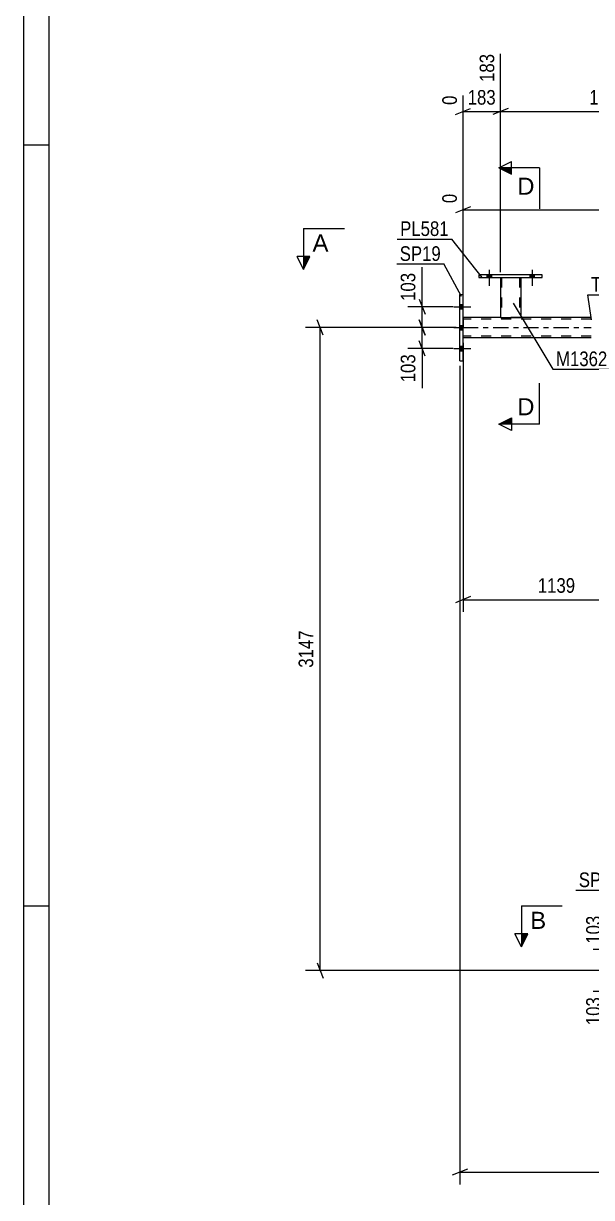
# Model space of a CAD drawing. Header units: millimetres. Extents: x -86 to 755, y -411 to 183.
# Drawn here: x -86.1 to 25.2, y -170.3 to 59.5 of the extents above; entities that cross this region are included whole.
import ezdxf

# ---------------------------------------------------------------- set-up
doc = ezdxf.new("R2010")
doc.units = ezdxf.units.MM
doc.linetypes.add('DXK_LINE_DOT2', pattern=[3.9198, 1.9599, -1.9599])
doc.linetypes.add('DXK_LINE_DOT3', pattern=[5.9187, 2.979, -0.9799, 0.9799, -0.9799])
doc.styles.add('Arial', font='arial.ttf', dxfattribs={"height": 0.2})
doc.styles.add('Arial Narrow', font='ARIALN.TTF', dxfattribs={"height": 0.2})

# ---------------------------------------------------------------- blocks, each defined once
blk = doc.blocks.new('Unknown-814409269-1133')
at = {"color": 5, "linetype": 'Continuous'}
for p, q in [((-86.11, 182.74), (-86.11, -411.26)), ((-81.11, 177.74), (-81.11, -406.26)), ((-81.11, 35.74), (-86.11, 35.74)), ((-81.11, -113.26), (-86.11, -113.26))]:
    blk.add_line(p, q, dxfattribs=at)
blk = doc.blocks.new('Bolt-814409269-4069 - 3545')
at = {"linetype": 'Continuous'}
for points in [[(4.69, 9.84), (5.57, 9.84), (5.57, 10.32), (4.69, 10.32)], [(13.09, 9.84), (13.97, 9.84), (13.97, 10.32), (13.09, 10.32)]]:
    blk.add_hatch(color=1, dxfattribs=at).paths.add_polyline_path(points)
at = {"color": 1, "linetype": 'Continuous'}
for p, q in [((4.69, 10.32), (4.69, 9.84)), ((5.13, 11.32), (5.13, 8.2)), ((5.57, 10.32), (5.57, 9.84)), ((13.09, 10.32), (13.09, 9.84)), ((13.53, 11.32), (13.53, 8.2)), ((13.97, 10.32), (13.97, 9.84))]:
    blk.add_line(p, q, dxfattribs=at)
blk = doc.blocks.new('Bolt-814409269-3777 - 3545')
at = {"linetype": 'Continuous'}
for points in [[(0, 3.66), (0, 4.54), (-0.64, 4.54), (-0.64, 3.66)], [(0, 3.66), (0, 4.54), (-0.64, 4.54), (-0.64, 3.66)], [(0, 3.66), (0, 4.54), (-0.64, 4.54), (-0.64, 3.66)], [(0, -0.44), (0, 0.44), (-0.64, 0.44), (-0.64, -0.44)], [(0, -0.44), (0, 0.44), (-0.64, 0.44), (-0.64, -0.44)], [(0, -4.54), (0, -3.66), (-0.64, -3.66), (-0.64, -4.54)], [(0, -4.54), (0, -3.66), (-0.64, -3.66), (-0.64, -4.54)], [(0, -4.54), (0, -3.66), (-0.64, -3.66), (-0.64, -4.54)]]:
    blk.add_hatch(color=1, dxfattribs=at).paths.add_polyline_path(points)
at = {"color": 1, "linetype": 'Continuous'}
for p, q in [((-1.8, 4.1), (1.52, 4.1)), ((-1.8, 4.1), (1.52, 4.1)), ((-1.8, 4.1), (1.52, 4.1)), ((-0.64, 4.54), (0, 4.54)), ((-0.64, 4.54), (0, 4.54)), ((-0.64, 4.54), (0, 4.54)), ((-0.64, 3.66), (0, 3.66)), ((-0.64, 3.66), (0, 3.66)), ((-0.64, 3.66), (0, 3.66)), ((-1.8, 0), (1.52, 0)), ((-1.8, 0), (1.52, 0)), ((-0.64, 0.44), (0, 0.44)), ((-0.64, 0.44), (0, 0.44)), ((-0.64, -0.44), (0, -0.44)), ((-0.64, -0.44), (0, -0.44)), ((-1.8, -4.1), (1.52, -4.1)), ((-1.8, -4.1), (1.52, -4.1)), ((-1.8, -4.1), (1.52, -4.1)), ((-0.64, -3.66), (0, -3.66)), ((-0.64, -3.66), (0, -3.66)), ((-0.64, -3.66), (0, -3.66)), ((-0.64, -4.54), (0, -4.54)), ((-0.64, -4.54), (0, -4.54)), ((-0.64, -4.54), (0, -4.54))]:
    blk.add_line(p, q, dxfattribs=at)
blk = doc.blocks.new('Part-814409269-3894 - 3545')
at = {"color": 2, "linetype": 'Continuous'}
for p, q in [((7.33, 2), (0, 2)), ((25.13, 2), (11.33, 2)), ((25.13, -2), (0, -2))]:
    blk.add_line(p, q, dxfattribs=at)
at = {"color": 7, "linetype": 'DXK_LINE_DOT2'}
for p, q in [((0, 2), (0, -2)), ((25.13, 1.68), (0, 1.68)), ((11.33, 2), (7.33, 2)), ((25.13, -1.68), (0, -1.68))]:
    blk.add_line(p, q, dxfattribs=at)
at = {"color": 7, "linetype": 'DXK_LINE_DOT3'}
blk.add_line((0, 0), (25.13, 0), dxfattribs=at)
blk = doc.blocks.new('Part-814409269-4031 - 3545')
at = {"color": 2, "linetype": 'Continuous'}
for p, q in [((-0.64, -6.5), (-0.64, 6.5)), ((-0.64, 6.5), (0, 6.5)), ((0, -6.5), (0, 6.5)), ((-0.64, -6.5), (0, -6.5))]:
    blk.add_line(p, q, dxfattribs=at)
blk = doc.blocks.new('Part-814409269-4062 - 3545')
at = {"color": 2, "linetype": 'Continuous'}
for p, q in [((7.33, 9.84), (7.33, 2)), ((11.33, 9.84), (11.33, 2)), ((7.33, 2), (11.33, 2))]:
    blk.add_line(p, q, dxfattribs=at)
at = {"color": 7, "linetype": 'DXK_LINE_DOT2'}
for p, q in [((7.33, 9.84), (11.33, 9.84)), ((7.33, 9.84), (7.33, 9.84)), ((7.33, 9.84), (7.33, 9.84)), ((7.57, 9.84), (7.57, 2)), ((11.09, 9.84), (11.09, 2)), ((11.33, 9.84), (11.33, 9.84)), ((11.33, 9.84), (11.33, 9.84)), ((11.03, 2), (11.07, 2)), ((11.03, 2), (11.07, 2)), ((11.07, 2), (11.09, 2)), ((11.07, 2), (11.09, 2))]:
    blk.add_line(p, q, dxfattribs=at)
blk = doc.blocks.new('Part-814409269-4067 - 3545')
at = {"color": 2, "linetype": 'Continuous'}
for p, q in [((3.13, 10.32), (3.13, 9.84)), ((15.53, 10.32), (3.13, 10.32)), ((3.13, 9.84), (15.53, 9.84)), ((15.53, 9.84), (15.53, 10.32))]:
    blk.add_line(p, q, dxfattribs=at)
blk = doc.blocks.new('Bolt-814409269-4068 - 3545')
at = {"linetype": 'Continuous'}
for points in [[(4.69, 9.84), (5.57, 9.84), (5.57, 10.32), (4.69, 10.32)], [(13.09, 9.84), (13.97, 9.84), (13.97, 10.32), (13.09, 10.32)]]:
    blk.add_hatch(color=1, dxfattribs=at).paths.add_polyline_path(points)
at = {"color": 1, "linetype": 'Continuous'}
for p, q in [((4.69, 10.32), (4.69, 9.84)), ((5.13, 11.32), (5.13, 8.2)), ((5.57, 10.32), (5.57, 9.84)), ((13.09, 10.32), (13.09, 9.84)), ((13.53, 11.32), (13.53, 8.2)), ((13.97, 10.32), (13.97, 9.84))]:
    blk.add_line(p, q, dxfattribs=at)
blk = doc.blocks.new('StraightDimension-814409269-5176 - 3545')
at = {"color": 7, "linetype": 'Continuous'}
for p, q in [((-27.39, -1.5), (-28.59, 1.5)), ((-1.64, 0), (-30.84, 0)), ((-27.99, -125.86), (-27.99, 0)), ((34.99, -125.86), (-30.84, -125.86)), ((-28.59, -124.36), (-27.39, -127.36))]:
    blk.add_line(p, q, dxfattribs=at)
at = {"color": 0}
blk.add_wipeout([(-28.74, -58.67), (-32.94, -58.67), (-32.94, -67.19), (-28.74, -67.19)], dxfattribs=at)
at = {"color": 3, "style": 'Arial Narrow'}
blk.add_text('3147', height=2.863, rotation=90.0002, dxfattribs=at).set_placement((-29.34, -66.59))
blk = doc.blocks.new('StraightDimension-814409269-14936 - 3545')
at = {"color": 7, "linetype": 'Continuous'}
for p, q in [((7.33, 10.84), (7.33, 53.59)), ((49.47, 10.84), (49.47, 50.91)), ((8.83, 42.9), (5.83, 41.7)), ((7.33, 42.3), (49.47, 42.3)), ((47.97, 41.7), (50.97, 42.9))]:
    blk.add_line(p, q, dxfattribs=at)
at = {"color": 0, "linetype": 'Continuous'}
blk.add_wipeout([(48.87, 51.51), (44.67, 51.51), (44.67, 43), (48.87, 43)], dxfattribs=at)
at = {"color": 0}
blk.add_wipeout([(32.65, 43.05), (32.65, 47.25), (24.14, 47.25), (24.14, 43.05)], dxfattribs=at)
at = {"color": 3, "linetype": 'Continuous', "style": 'Arial Narrow'}
blk.add_text('1460', height=2.863, rotation=90.0002, dxfattribs=at).set_placement((48.27, 43.6))
at = {"color": 3, "style": 'Arial Narrow'}
blk.add_text('1277', height=2.863, dxfattribs=at).set_placement((24.74, 43.65))
blk = doc.blocks.new('StraightDimension-814409269-14937 - 3545')
at = {"color": 7, "linetype": 'Continuous'}
for p, q in [((7.33, 10.84), (7.33, 53.59)), ((0, 3), (0, 45.43)), ((-1.5, 41.7), (1.5, 42.9)), ((0, 42.3), (7.33, 42.3)), ((8.83, 42.9), (5.83, 41.7))]:
    blk.add_line(p, q, dxfattribs=at)
at = {"color": 0}
blk.add_wipeout([(7.01, 43.05), (7.01, 47.25), (0.32, 47.25), (0.32, 43.05)], dxfattribs=at)
at = {"color": 0, "linetype": 'Continuous'}
for points in [[(6.73, 54.19), (2.53, 54.19), (2.53, 47.5), (6.73, 47.5)], [(-0.6, 46.03), (-4.8, 46.03), (-4.8, 43), (-0.6, 43)]]:
    blk.add_wipeout(points, dxfattribs=at)
at = {"color": 3, "linetype": 'Continuous', "style": 'Arial Narrow'}
for s, height, p in [('183', 2.863, (6.13, 48.1)), ('0', 2.86, (-1.2, 43.6))]:
    blk.add_text(s, height=height, rotation=90.0002, dxfattribs=at).set_placement(p)
at = {"color": 3, "style": 'Arial Narrow'}
blk.add_text('183', height=2.863, dxfattribs=at).set_placement((0.92, 43.65))
blk = doc.blocks.new('StraightDimension-814409269-4212 - 3545')
at = {"color": 7, "linetype": 'Continuous'}
for p, q in [((34.52, -125.86), (25.49, -125.86)), ((27.74, -124.36), (28.94, -127.36)), ((28.34, -129.96), (28.34, -125.86)), ((28.94, -131.46), (27.74, -128.46)), ((34.52, -129.96), (25.49, -129.96))]:
    blk.add_line(p, q, dxfattribs=at)
at = {"color": 0}
blk.add_wipeout([(27.59, -130.49), (23.39, -130.49), (23.39, -137.17), (27.59, -137.17)], dxfattribs=at)
at = {"color": 7, "linetype": 'Continuous'}
blk.add_line((28.34, -129.96), (28.34, -137.69), dxfattribs=at)
blk.add_line((28.34, -129.96), (28.34, -137.69), dxfattribs=at)
at = {"color": 3, "style": 'Arial Narrow'}
blk.add_text('103', height=2.863, rotation=90.0002, dxfattribs=at).set_placement((26.99, -136.57))
blk = doc.blocks.new('StraightDimension-814409269-4222 - 3545')
at = {"color": 7, "linetype": 'Continuous'}
for p, q in [((34.52, -121.76), (25.49, -121.76)), ((27.74, -120.26), (28.94, -123.26)), ((28.34, -125.86), (28.34, -121.76)), ((34.52, -125.86), (25.49, -125.86)), ((28.94, -127.36), (27.74, -124.36))]:
    blk.add_line(p, q, dxfattribs=at)
at = {"color": 0}
blk.add_wipeout([(27.59, -114.55), (23.39, -114.55), (23.39, -121.24), (27.59, -121.24)], dxfattribs=at)
at = {"color": 7, "linetype": 'Continuous'}
blk.add_line((28.34, -121.76), (28.34, -114.03), dxfattribs=at)
blk.add_line((28.34, -121.76), (28.34, -114.03), dxfattribs=at)
at = {"color": 3, "style": 'Arial Narrow'}
blk.add_text('103', height=2.863, rotation=90.0002, dxfattribs=at).set_placement((26.99, -120.63))
blk = doc.blocks.new('StraightDimension-814409269-4233 - 3545')
at = {"color": 7, "linetype": 'Continuous'}
for p, q in [((0, -3), (0, -55.67)), ((36.63, -122.22), (36.63, -50.42)), ((1.5, -52.67), (-1.5, -53.87)), ((35.13, -53.87), (38.13, -52.67)), ((0, -53.27), (36.63, -53.27))]:
    blk.add_line(p, q, dxfattribs=at)
at = {"color": 0}
blk.add_wipeout([(22.57, -52.52), (22.57, -48.32), (14.06, -48.32), (14.06, -52.52)], dxfattribs=at)
at = {"color": 3, "style": 'Arial Narrow'}
blk.add_text('1139', height=2.863, dxfattribs=at).set_placement((14.66, -51.92))
blk = doc.blocks.new('StraightDimension-814409269-4464 - 3545')
at = {"color": 7, "linetype": 'Continuous'}
for p, q in [((-1.32, 0), (-10.84, 0)), ((-8.59, 1.5), (-7.39, -1.5)), ((-7.99, -4.1), (-7.99, 0)), ((-1.93, -4.1), (-10.84, -4.1)), ((-7.39, -5.6), (-8.59, -2.6))]:
    blk.add_line(p, q, dxfattribs=at)
at = {"color": 0}
blk.add_wipeout([(-8.74, -4.63), (-12.94, -4.63), (-12.94, -11.31), (-8.74, -11.31)], dxfattribs=at)
at = {"color": 7, "linetype": 'Continuous'}
blk.add_line((-7.99, -4.1), (-7.99, -11.83), dxfattribs=at)
blk.add_line((-7.99, -4.1), (-7.99, -11.83), dxfattribs=at)
at = {"color": 3, "style": 'Arial Narrow'}
blk.add_text('103', height=2.863, rotation=90.0002, dxfattribs=at).set_placement((-9.34, -10.71))
blk = doc.blocks.new('StraightDimension-814409269-4474 - 3545')
at = {"color": 7, "linetype": 'Continuous'}
for p, q in [((-8.59, 5.6), (-7.39, 2.6)), ((-1.93, 4.1), (-10.84, 4.1)), ((-7.99, 0), (-7.99, 4.1)), ((-1.32, 0), (-10.84, 0)), ((-7.39, -1.5), (-8.59, 1.5))]:
    blk.add_line(p, q, dxfattribs=at)
at = {"color": 0}
blk.add_wipeout([(-8.74, 11.31), (-12.94, 11.31), (-12.94, 4.62), (-8.74, 4.62)], dxfattribs=at)
at = {"color": 7, "linetype": 'Continuous'}
blk.add_line((-7.99, 4.1), (-7.99, 11.83), dxfattribs=at)
blk.add_line((-7.99, 4.1), (-7.99, 11.83), dxfattribs=at)
at = {"color": 3, "style": 'Arial Narrow'}
blk.add_text('103', height=2.863, rotation=90.0002, dxfattribs=at).set_placement((-9.34, 5.23))
blk = doc.blocks.new('StraightDimension-814409269-4516 - 3545')
at = {"color": 7, "linetype": 'Continuous'}
for p, q in [((70.64, -1), (70.64, 31.68)), ((0, 7.5), (0, 26.2)), ((1.5, 23.67), (-1.5, 22.47)), ((0, 23.07), (70.64, 23.07)), ((69.14, 22.47), (72.14, 23.67))]:
    blk.add_line(p, q, dxfattribs=at)
at = {"color": 0, "linetype": 'Continuous'}
for points in [[(70.04, 32.28), (65.84, 32.28), (65.84, 23.77), (70.04, 23.77)], [(-0.6, 26.8), (-4.8, 26.8), (-4.8, 23.77), (-0.6, 23.77)]]:
    blk.add_wipeout(points, dxfattribs=at)
at = {"color": 0}
blk.add_wipeout([(39.58, 23.82), (39.58, 28.02), (31.06, 28.02), (31.06, 23.82)], dxfattribs=at)
at = {"color": 3, "linetype": 'Continuous', "style": 'Arial Narrow'}
for s, height, p in [('1990', 2.863, (69.44, 24.37)), ('0', 2.86, (-1.2, 24.37))]:
    blk.add_text(s, height=height, rotation=90.0002, dxfattribs=at).set_placement(p)
at = {"color": 3, "style": 'Arial Narrow'}
blk.add_text('1990', height=2.863, dxfattribs=at).set_placement((31.66, 24.42))
blk = doc.blocks.new('StraightDimension-814409269-4841 - 3545')
at = {"color": 7, "linetype": 'Continuous'}
for p, q in [((-0.64, -7.5), (-0.64, -167.77)), ((0.86, -164.77), (-2.14, -165.97)), ((-0.64, -165.37), (662.23, -165.37))]:
    blk.add_line(p, q, dxfattribs=at)
blk = doc.blocks.new('Mark-814409269-3890 - 3545')
at = {"color": 0}
blk.add_wipeout([(34.94, 7.03), (34.94, 10.03), (25.07, 10.03), (25.07, 7.03)], dxfattribs=at)
blk.add_wipeout([(34.94, 7.03), (34.94, 10.03), (25.07, 10.03), (25.07, 7.03)], dxfattribs=at)
at = {"color": 30, "linetype": 'Continuous'}
for p, q in [((25.19, 1.5), (24.47, 6.43)), ((24.47, 6.43), (35.54, 6.43))]:
    blk.add_line(p, q, dxfattribs=at)
at = {"color": 3, "style": 'Arial Narrow'}
blk.add_text('TR780', height=2.863, dxfattribs=at).set_placement((25.07, 7.03))
blk = doc.blocks.new('Mark-814409269-3906 - 3545')
at = {"color": 0}
blk.add_wipeout([(30.73, -109.54), (30.73, -106.54), (22.69, -106.54), (22.69, -109.54)], dxfattribs=at)
blk.add_wipeout([(30.73, -109.54), (30.73, -106.54), (22.69, -106.54), (22.69, -109.54)], dxfattribs=at)
at = {"color": 30, "linetype": 'Continuous'}
for p in [(22.09, -110.14), (36.37, -120.17)]:
    blk.add_line(p, (31.33, -110.14), dxfattribs=at)
at = {"color": 3, "style": 'Arial Narrow'}
blk.add_text('SP19', height=2.863, dxfattribs=at).set_placement((22.69, -109.54))
blk = doc.blocks.new('SectionMark-814409269-5328 - 3545')
at = {"color": 6, "linetype": 'Continuous'}
for p, q in [((7, 31.27), (9.5, 32.52)), ((15, 31.27), (7, 31.27)), ((15, -18.91), (7, -18.91)), ((9.5, -20.16), (7, -18.91))]:
    blk.add_line(p, q, dxfattribs=at)
at = {"color": 0, "linetype": 'Continuous'}
for points in [[(14, 26.02), (14, 29.52), (10.63, 29.52), (10.63, 26.02)], [(14, -17.16), (14, -13.66), (10.63, -13.66), (10.63, -17.16)]]:
    blk.add_wipeout(points, dxfattribs=at)
at = {"linetype": 'Continuous'}
for points in [[(9.5, 31.27), (9.5, 30.02), (7, 31.27)], [(9.5, -17.66), (9.5, -18.91), (7, -18.91)]]:
    blk.add_hatch(color=6, dxfattribs=at).paths.add_polyline_path(points)
at = {"color": 6, "linetype": 'Continuous'}
for p, q in [((9.5, 30.02), (9.5, 32.52)), ((7, 31.27), (9.5, 30.02)), ((15, 31.27), (15, 23.27)), ((15, -18.91), (15, -10.91)), ((7, -18.91), (9.5, -17.66)), ((9.5, -17.66), (9.5, -20.16))]:
    blk.add_line(p, q, dxfattribs=at)
at = {"color": 3, "linetype": 'Continuous', "style": 'Arial'}
for p in [(10.63, 26.02), (10.63, -17.16)]:
    blk.add_text('D', height=3.34, dxfattribs=at).set_placement(p)
blk = doc.blocks.new('Mark-814409269-4027 - 3545')
at = {"color": 0}
blk.add_wipeout([(-4.35, 13.06), (-4.35, 16.06), (-12.39, 16.06), (-12.39, 13.06)], dxfattribs=at)
blk.add_wipeout([(-4.35, 13.06), (-4.35, 16.06), (-12.39, 16.06), (-12.39, 13.06)], dxfattribs=at)
at = {"color": 30, "linetype": 'Continuous'}
for p in [(-12.99, 12.46), (-0.28, 6.06)]:
    blk.add_line(p, (-3.75, 12.46), dxfattribs=at)
at = {"color": 3, "style": 'Arial Narrow'}
blk.add_text('SP19', height=2.863, dxfattribs=at).set_placement((-12.39, 13.06))
blk = doc.blocks.new('Mark-814409269-4058 - 3545')
at = {"color": 0}
blk.add_wipeout([(28.29, -7.54), (28.29, -4.54), (18.23, -4.54), (18.23, -7.54)], dxfattribs=at)
blk.add_wipeout([(28.29, -7.54), (28.29, -4.54), (18.23, -4.54), (18.23, -7.54)], dxfattribs=at)
at = {"color": 30, "linetype": 'Continuous'}
for p, q in [((9.86, 4.76), (17.63, -8.14)), ((17.63, -8.14), (28.89, -8.14))]:
    blk.add_line(p, q, dxfattribs=at)
at = {"color": 3, "style": 'Arial Narrow'}
blk.add_text('M1362', height=2.863, dxfattribs=at).set_placement((18.23, -7.54))
blk = doc.blocks.new('Mark-814409269-4063 - 3545')
at = {"color": 0}
blk.add_wipeout([(-2.81, 17.94), (-2.81, 20.94), (-12.31, 20.94), (-12.31, 17.94)], dxfattribs=at)
blk.add_wipeout([(-2.81, 17.94), (-2.81, 20.94), (-12.31, 20.94), (-12.31, 17.94)], dxfattribs=at)
at = {"color": 30, "linetype": 'Continuous'}
for p in [(-12.91, 17.34), (3.75, 9.84)]:
    blk.add_line(p, (-2.21, 17.34), dxfattribs=at)
at = {"color": 3, "style": 'Arial Narrow'}
blk.add_text('PL581', height=2.863, dxfattribs=at).set_placement((-12.31, 17.94))
blk = doc.blocks.new('SectionMark-814409269-5324 - 3545')
at = {"color": 6, "linetype": 'Continuous'}
for p, q in [((-31.23, 19.4), (-31.23, 11.4)), ((-31.23, 11.4), (-32.48, 13.9))]:
    blk.add_line(p, q, dxfattribs=at)
at = {"color": 0, "linetype": 'Continuous'}
blk.add_wipeout([(-26.37, 14.9), (-26.37, 18.4), (-29.48, 18.4), (-29.48, 14.9)], dxfattribs=at)
at = {"linetype": 'Continuous'}
blk.add_hatch(color=6, dxfattribs=at).paths.add_polyline_path([(-31.23, 13.9), (-29.98, 13.9), (-31.23, 11.4)])
at = {"color": 6, "linetype": 'Continuous'}
for p, q in [((-31.23, 19.4), (-23.23, 19.4)), ((-29.98, 13.9), (-32.48, 13.9)), ((-31.23, 11.4), (-29.98, 13.9))]:
    blk.add_line(p, q, dxfattribs=at)
at = {"color": 3, "linetype": 'Continuous', "style": 'Arial'}
blk.add_text('A', height=3.34, dxfattribs=at).set_placement((-29.48, 14.9))
blk = doc.blocks.new('SectionMark-814409269-5326 - 3545')
at = {"color": 6, "linetype": 'Continuous'}
for p, q in [((11.43, -113.22), (11.43, -121.22)), ((11.43, -121.22), (10.18, -118.72))]:
    blk.add_line(p, q, dxfattribs=at)
at = {"color": 0, "linetype": 'Continuous'}
blk.add_wipeout([(16.29, -117.72), (16.29, -114.22), (13.18, -114.22), (13.18, -117.72)], dxfattribs=at)
at = {"linetype": 'Continuous'}
blk.add_hatch(color=6, dxfattribs=at).paths.add_polyline_path([(11.43, -118.72), (12.68, -118.72), (11.43, -121.22)])
at = {"color": 6, "linetype": 'Continuous'}
for p, q in [((11.43, -113.22), (19.43, -113.22)), ((12.68, -118.72), (10.18, -118.72)), ((11.43, -121.22), (12.68, -118.72))]:
    blk.add_line(p, q, dxfattribs=at)
at = {"color": 3, "linetype": 'Continuous', "style": 'Arial'}
blk.add_text('B', height=3.34, dxfattribs=at).set_placement((13.18, -117.72))

msp = doc.modelspace()

# ---------------------------------------------------------------- block references
for name in ['Unknown-814409269-1133', 'Part-814409269-4067 - 3545', 'Bolt-814409269-4069 - 3545', 'Bolt-814409269-4068 - 3545', 'Part-814409269-4062 - 3545', 'Part-814409269-4031 - 3545', 'Bolt-814409269-3777 - 3545', 'Part-814409269-3894 - 3545']:
    msp.add_blockref(name, (0, 0))

# ---------------------------------------------------------------- next in the draw order: block references
for name in ['StraightDimension-814409269-14936 - 3545', 'StraightDimension-814409269-5176 - 3545']:
    msp.add_blockref(name, (0, 0))

# ---------------------------------------------------------------- next in the draw order: block references
for name in ['StraightDimension-814409269-14937 - 3545', 'StraightDimension-814409269-4212 - 3545']:
    msp.add_blockref(name, (0, 0))

# ---------------------------------------------------------------- next in the draw order: block references
msp.add_blockref('StraightDimension-814409269-4222 - 3545', (0, 0))

# ---------------------------------------------------------------- next in the draw order: block references
msp.add_blockref('StraightDimension-814409269-4233 - 3545', (0, 0))

# ---------------------------------------------------------------- next in the draw order: block references
msp.add_blockref('StraightDimension-814409269-4464 - 3545', (0, 0))

# ---------------------------------------------------------------- next in the draw order: block references
for name in ['StraightDimension-814409269-4474 - 3545', 'StraightDimension-814409269-4841 - 3545']:
    msp.add_blockref(name, (0, 0))

# ---------------------------------------------------------------- next in the draw order: block references
for name in ['StraightDimension-814409269-4516 - 3545', 'Mark-814409269-3906 - 3545']:
    msp.add_blockref(name, (0, 0))

# ---------------------------------------------------------------- next in the draw order: block references
for name in ['SectionMark-814409269-5328 - 3545', 'Mark-814409269-4027 - 3545', 'Mark-814409269-3890 - 3545', 'SectionMark-814409269-5326 - 3545']:
    msp.add_blockref(name, (0, 0))

# ---------------------------------------------------------------- next in the draw order: block references
for name in ['Mark-814409269-4063 - 3545', 'Mark-814409269-4058 - 3545']:
    msp.add_blockref(name, (0, 0))

# ---------------------------------------------------------------- next in the draw order: block references
msp.add_blockref('SectionMark-814409269-5324 - 3545', (0, 0))

doc.saveas('drawing.dxf')
